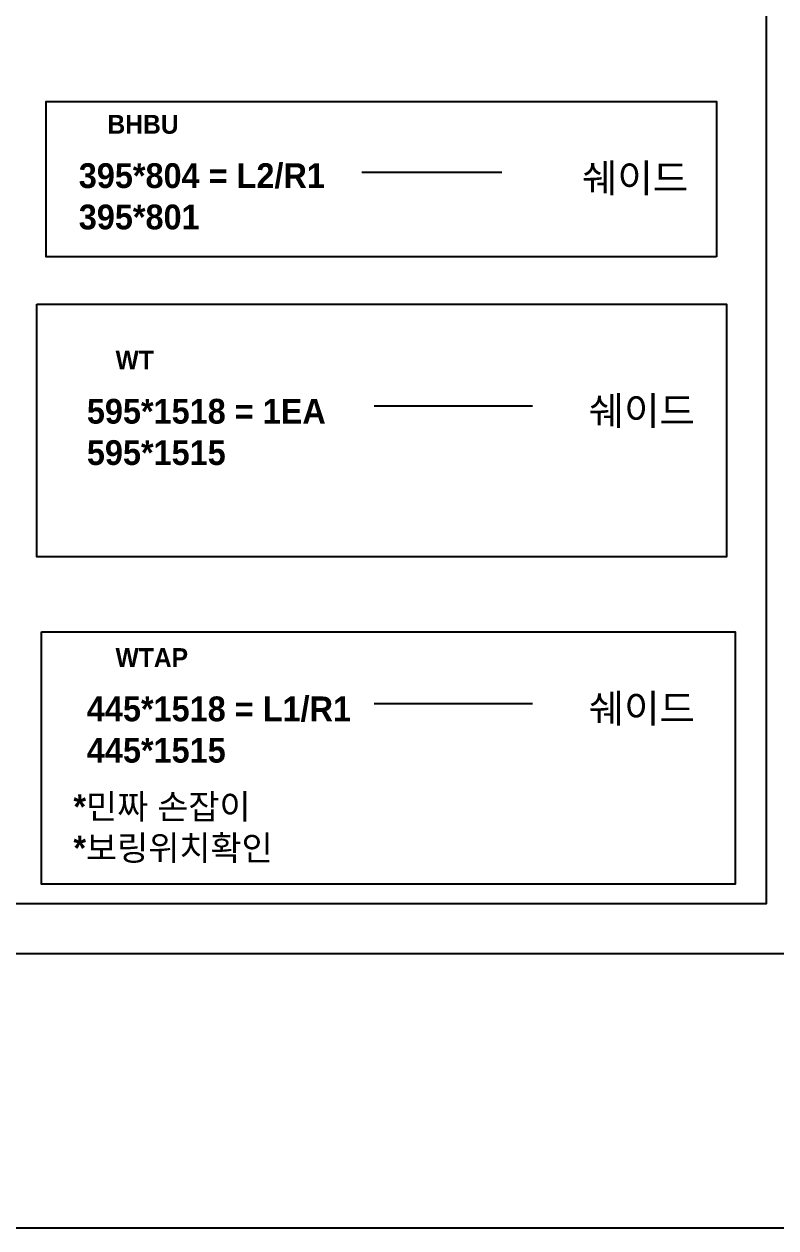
# Model space of a CAD drawing. Header units: millimetres. Extents: x -44117 to 256353, y -2095463 to 65325.
# Drawn here: x 116219 to 117430, y -873900 to -871963 of the extents above; entities that cross this region are included whole.
import ezdxf

# ---------------------------------------------------------------- set-up
doc = ezdxf.new("R2010")
doc.units = ezdxf.units.MM
doc.header["$LTSCALE"] = 10
doc.styles.add('MtX_Gulim', font='')
doc.styles.get('MtX_Gulim').set_extended_font_data('Gulim', bold=True)

msp = doc.modelspace()

# ---------------------------------------------------------------- linework, layer by layer
msp.add_line((116763.28809, -872200.98159), (116988.6144, -872200.98159))
msp.add_line((116763.28809, -872200.98159), (116988.6144, -872200.98159))
msp.add_line((116763.28809, -872200.98159), (116988.6144, -872200.98159))
msp.add_line((116763.28809, -872200.98159), (116988.6144, -872200.98159))
msp.add_line((116763.28809, -872200.98159), (116988.6144, -872200.98159))
msp.add_line((116763.28809, -872200.98159), (116988.6144, -872200.98159))
msp.add_line((116763.28809, -872200.98159), (116988.6144, -872200.98159))
msp.add_line((116763.28809, -872200.98159), (116988.6144, -872200.98159))
msp.add_line((116763.28809, -872200.98159), (116988.6144, -872200.98159))
msp.add_line((116763.28809, -872200.98159), (116988.6144, -872200.98159))
at = {"color": 1}
for p, q in [((104260.77588, -873900.25006), (196529.92274, -873900.25006)), ((104260.77588, -873900.25006), (196529.92274, -873900.25006)), ((106472.62401, -873900.25006), (198741.77087, -873900.25006)), ((106472.62401, -873900.25006), (198741.77087, -873900.25006))]:
    msp.add_line(p, q, dxfattribs=at)
for points in [[(115571.78214, -873458.39033), (117494.97153, -873458.39033), (117494.97153, -870738.45105), (115571.78214, -870738.45105)], [(115571.78214, -873458.39033), (117494.97153, -873458.39033), (117494.97153, -870738.45105), (115571.78214, -870738.45105)], [(115571.78214, -873458.39033), (117494.97153, -873458.39033), (117494.97153, -870738.45105), (115571.78214, -870738.45105)], [(115571.78214, -873458.39033), (117494.97153, -873458.39033), (117494.97153, -870738.45105), (115571.78214, -870738.45105)], [(115571.78214, -873458.39033), (117494.97153, -873458.39033), (117494.97153, -870738.45105), (115571.78214, -870738.45105)], [(115571.78214, -873458.39033), (117494.97153, -873458.39033), (117494.97153, -870738.45105), (115571.78214, -870738.45105)], [(115571.78214, -873458.39033), (117494.97153, -873458.39033), (117494.97153, -870738.45105), (115571.78214, -870738.45105)], [(115571.78214, -873458.39033), (117494.97153, -873458.39033), (117494.97153, -870738.45105), (115571.78214, -870738.45105)], [(115571.78214, -873458.39033), (117494.97153, -873458.39033), (117494.97153, -870738.45105), (115571.78214, -870738.45105)], [(115571.78214, -873458.39033), (117494.97153, -873458.39033), (117494.97153, -870738.45105), (115571.78214, -870738.45105)], [(117334.06761, -872337.34451), (116254.80485, -872337.34451), (116254.80485, -872087.08069), (117334.06761, -872087.08069)], [(117334.06761, -872337.34451), (116254.80485, -872337.34451), (116254.80485, -872087.08069), (117334.06761, -872087.08069)], [(117334.06761, -872337.34451), (116254.80485, -872337.34451), (116254.80485, -872087.08069), (117334.06761, -872087.08069)], [(117334.06761, -872337.34451), (116254.80485, -872337.34451), (116254.80485, -872087.08069), (117334.06761, -872087.08069)], [(117334.06761, -872337.34451), (116254.80485, -872337.34451), (116254.80485, -872087.08069), (117334.06761, -872087.08069)], [(117334.06761, -872337.34451), (116254.80485, -872337.34451), (116254.80485, -872087.08069), (117334.06761, -872087.08069)], [(117334.06761, -872337.34451), (116254.80485, -872337.34451), (116254.80485, -872087.08069), (117334.06761, -872087.08069)], [(117334.06761, -872337.34451), (116254.80485, -872337.34451), (116254.80485, -872087.08069), (117334.06761, -872087.08069)], [(117334.06761, -872337.34451), (116254.80485, -872337.34451), (116254.80485, -872087.08069), (117334.06761, -872087.08069)], [(117334.06761, -872337.34451), (116254.80485, -872337.34451), (116254.80485, -872087.08069), (117334.06761, -872087.08069)], [(116239.73359, -872413.16252), (117350.27933, -872413.16252), (117350.27933, -872819.84125), (116239.73359, -872819.84125)], [(116239.73359, -872413.16252), (117350.27933, -872413.16252), (117350.27933, -872819.84125), (116239.73359, -872819.84125)], [(116239.73359, -872413.16252), (117350.27933, -872413.16252), (117350.27933, -872819.84125), (116239.73359, -872819.84125)], [(116239.73359, -872413.16252), (117350.27933, -872413.16252), (117350.27933, -872819.84125), (116239.73359, -872819.84125)], [(116239.73359, -872413.16252), (117350.27933, -872413.16252), (117350.27933, -872819.84125), (116239.73359, -872819.84125)], [(116239.73359, -872413.16252), (117350.27933, -872413.16252), (117350.27933, -872819.84125), (116239.73359, -872819.84125)], [(116239.73359, -872413.16252), (117350.27933, -872413.16252), (117350.27933, -872819.84125), (116239.73359, -872819.84125)], [(116239.73359, -872413.16252), (117350.27933, -872413.16252), (117350.27933, -872819.84125), (116239.73359, -872819.84125)], [(116239.73359, -872413.16252), (117350.27933, -872413.16252), (117350.27933, -872819.84125), (116239.73359, -872819.84125)], [(116239.73359, -872413.16252), (117350.27933, -872413.16252), (117350.27933, -872819.84125), (116239.73359, -872819.84125)], [(116247.24177, -872940.6339), (117364.49101, -872940.6339), (117364.49101, -873347.03331), (116247.24177, -873347.03331)], [(116247.24177, -872940.6339), (117364.49101, -872940.6339), (117364.49101, -873347.03331), (116247.24177, -873347.03331)], [(116247.24177, -872940.6339), (117364.49101, -872940.6339), (117364.49101, -873347.03331), (116247.24177, -873347.03331)], [(116247.24177, -872940.6339), (117364.49101, -872940.6339), (117364.49101, -873347.03331), (116247.24177, -873347.03331)], [(116247.24177, -872940.6339), (117364.49101, -872940.6339), (117364.49101, -873347.03331), (116247.24177, -873347.03331)], [(116247.24177, -872940.6339), (117364.49101, -872940.6339), (117364.49101, -873347.03331), (116247.24177, -873347.03331)], [(116247.24177, -872940.6339), (117364.49101, -872940.6339), (117364.49101, -873347.03331), (116247.24177, -873347.03331)], [(116247.24177, -872940.6339), (117364.49101, -872940.6339), (117364.49101, -873347.03331), (116247.24177, -873347.03331)], [(116247.24177, -872940.6339), (117364.49101, -872940.6339), (117364.49101, -873347.03331), (116247.24177, -873347.03331)], [(116247.24177, -872940.6339), (117364.49101, -872940.6339), (117364.49101, -873347.03331), (116247.24177, -873347.03331)]]:
    msp.add_lwpolyline(points, close=True)
for points in [[(115651.91503, -871373.9847), (115651.91503, -873378.25744), (117414.83864, -873378.25744), (117414.83864, -871373.9847)], [(115651.91503, -871373.9847), (115651.91503, -873378.25744), (117414.83864, -873378.25744), (117414.83864, -871373.9847)], [(115651.91503, -871373.9847), (115651.91503, -873378.25744), (117414.83864, -873378.25744), (117414.83864, -871373.9847)], [(115651.91503, -871373.9847), (115651.91503, -873378.25744), (117414.83864, -873378.25744), (117414.83864, -871373.9847)], [(115651.91503, -871373.9847), (115651.91503, -873378.25744), (117414.83864, -873378.25744), (117414.83864, -871373.9847)], [(115651.91503, -871373.9847), (115651.91503, -873378.25744), (117414.83864, -873378.25744), (117414.83864, -871373.9847)], [(115651.91503, -871373.9847), (115651.91503, -873378.25744), (117414.83864, -873378.25744), (117414.83864, -871373.9847)], [(115651.91503, -871373.9847), (115651.91503, -873378.25744), (117414.83864, -873378.25744), (117414.83864, -871373.9847)], [(115651.91503, -871373.9847), (115651.91503, -873378.25744), (117414.83864, -873378.25744), (117414.83864, -871373.9847)], [(115651.91503, -871373.9847), (115651.91503, -873378.25744), (117414.83864, -873378.25744), (117414.83864, -871373.9847)], [(116782.98442, -872576.87538), (117037.71725, -872576.87538)], [(116782.98442, -872576.87538), (117037.71725, -872576.87538)], [(116782.98442, -872576.87538), (117037.71725, -872576.87538)], [(116782.98442, -872576.87538), (117037.71725, -872576.87538)], [(116782.98442, -872576.87538), (117037.71725, -872576.87538)], [(116782.98442, -872576.87538), (117037.71725, -872576.87538)], [(116782.98442, -872576.87538), (117037.71725, -872576.87538)], [(116782.98442, -872576.87538), (117037.71725, -872576.87538)], [(116782.98442, -872576.87538), (117037.71725, -872576.87538)], [(116782.98442, -872576.87538), (117037.71725, -872576.87538)], [(116782.98442, -873055.95185), (117037.71725, -873055.95185)], [(116782.98442, -873055.95185), (117037.71725, -873055.95185)], [(116782.98442, -873055.95185), (117037.71725, -873055.95185)], [(116782.98442, -873055.95185), (117037.71725, -873055.95185)], [(116782.98442, -873055.95185), (117037.71725, -873055.95185)], [(116782.98442, -873055.95185), (117037.71725, -873055.95185)], [(116782.98442, -873055.95185), (117037.71725, -873055.95185)], [(116782.98442, -873055.95185), (117037.71725, -873055.95185)], [(116782.98442, -873055.95185), (117037.71725, -873055.95185)], [(116782.98442, -873055.95185), (117037.71725, -873055.95185)]]:
    msp.add_lwpolyline(points)

# ---------------------------------------------------------------- texts
at = {"linetype": 'Continuous', "style": 'MtX_Gulim'}
for s, p in [('BHBU', (116353.41652, -872139.04272)), ('BHBU', (116353.41652, -872139.04272)), ('BHBU', (116353.41652, -872139.04272)), ('BHBU', (116353.41652, -872139.04272)), ('BHBU', (116353.41652, -872139.04272)), ('BHBU', (116353.41652, -872139.04272)), ('BHBU', (116353.41652, -872139.04272)), ('BHBU', (116353.41652, -872139.04272)), ('BHBU', (116353.41652, -872139.04272)), ('BHBU', (116353.41652, -872139.04272)), ('WT', (116366.45402, -872518.29762)), ('WT', (116366.45402, -872518.29762)), ('WT', (116366.45402, -872518.29762)), ('WT', (116366.45402, -872518.29762)), ('WT', (116366.45402, -872518.29762)), ('WT', (116366.45402, -872518.29762)), ('WT', (116366.45402, -872518.29762)), ('WT', (116366.45402, -872518.29762)), ('WT', (116366.45402, -872518.29762)), ('WT', (116366.45402, -872518.29762)), ('WTAP', (116366.45402, -872997.37409)), ('WTAP', (116366.45402, -872997.37409)), ('WTAP', (116366.45402, -872997.37409)), ('WTAP', (116366.45402, -872997.37409)), ('WTAP', (116366.45402, -872997.37409)), ('WTAP', (116366.45402, -872997.37409)), ('WTAP', (116366.45402, -872997.37409)), ('WTAP', (116366.45402, -872997.37409)), ('WTAP', (116366.45402, -872997.37409)), ('WTAP', (116366.45402, -872997.37409))]:
    msp.add_text(s, height=30.315933, dxfattribs=at).set_placement(p)
at = {"attachment_point": 1}
for s, width, gutter_width, heights, insert, char_height in [('{\\f굴림|b1|i0|c129|p50;395*804 = L2/R1\\P\\C1;395*801}', 12072.7918459, 155.2668, [-111.27454], (116307.2193, -872186.52332), 39.9257485), ('{\\f굴림|b1|i0|c129|p50;395*804 = L2/R1\\P\\C1;395*801}', 12072.7918459, 155.2668, [-111.27454], (116307.2193, -872186.52332), 39.9257485), ('{\\f굴림|b1|i0|c129|p50;395*804 = L2/R1\\P\\C1;395*801}', 12072.7918459, 155.2668, [-111.27454], (116307.2193, -872186.52332), 39.9257485), ('{\\f굴림|b1|i0|c129|p50;395*804 = L2/R1\\P\\C1;395*801}', 12072.7918459, 155.2668, [-111.27454], (116307.2193, -872186.52332), 39.9257485), ('{\\f굴림|b1|i0|c129|p50;395*804 = L2/R1\\P\\C1;395*801}', 12072.7918459, 155.2668, [-111.27454], (116307.2193, -872186.52332), 39.9257485), ('{\\f굴림|b1|i0|c129|p50;395*804 = L2/R1\\P\\C1;395*801}', 12072.7918459, 155.2668, [-111.27454], (116307.2193, -872186.52332), 39.9257485), ('{\\f굴림|b1|i0|c129|p50;395*804 = L2/R1\\P\\C1;395*801}', 12072.7918459, 155.2668, [-111.27454], (116307.2193, -872186.52332), 39.9257485), ('{\\f굴림|b1|i0|c129|p50;395*804 = L2/R1\\P\\C1;395*801}', 12072.7918459, 155.2668, [-111.27454], (116307.2193, -872186.52332), 39.9257485), ('{\\f굴림|b1|i0|c129|p50;395*804 = L2/R1\\P\\C1;395*801}', 12072.7918459, 155.2668, [-111.27454], (116307.2193, -872186.52332), 39.9257485), ('{\\f굴림|b1|i0|c129|p50;395*804 = L2/R1\\P\\C1;395*801}', 12072.7918459, 155.2668, [-111.27454], (116307.2193, -872186.52332), 39.9257485), ('{\\f굴림|b1|i0|c129|p50;쉐이드}', 13746.5878503, 176.7933, [-50.51237], (117117.60885, -872187.66441), 45.4611341), ('{\\f굴림|b1|i0|c129|p50;쉐이드}', 13746.5878503, 176.7933, [-50.51237], (117117.60885, -872187.66441), 45.4611341), ('{\\f굴림|b1|i0|c129|p50;쉐이드}', 13746.5878503, 176.7933, [-50.51237], (117117.60885, -872187.66441), 45.4611341), ('{\\f굴림|b1|i0|c129|p50;쉐이드}', 13746.5878503, 176.7933, [-50.51237], (117117.60885, -872187.66441), 45.4611341), ('{\\f굴림|b1|i0|c129|p50;쉐이드}', 13746.5878503, 176.7933, [-50.51237], (117117.60885, -872187.66441), 45.4611341), ('{\\f굴림|b1|i0|c129|p50;쉐이드}', 13746.5878503, 176.7933, [-50.51237], (117117.60885, -872187.66441), 45.4611341), ('{\\f굴림|b1|i0|c129|p50;쉐이드}', 13746.5878503, 176.7933, [-50.51237], (117117.60885, -872187.66441), 45.4611341), ('{\\f굴림|b1|i0|c129|p50;쉐이드}', 13746.5878503, 176.7933, [-50.51237], (117117.60885, -872187.66441), 45.4611341), ('{\\f굴림|b1|i0|c129|p50;쉐이드}', 13746.5878503, 176.7933, [-50.51237], (117117.60885, -872187.66441), 45.4611341), ('{\\f굴림|b1|i0|c129|p50;쉐이드}', 13746.5878503, 176.7933, [-50.51237], (117117.60885, -872187.66441), 45.4611341), ('{\\f굴림|b1|i0|c129|p50;쉐이드}', 13746.5878503, 176.7933, [-50.51237], (117128.41186, -872562.4503), 45.4611341), ('{\\f굴림|b1|i0|c129|p50;쉐이드}', 13746.5878503, 176.7933, [-50.51237], (117128.41186, -872562.4503), 45.4611341), ('{\\f굴림|b1|i0|c129|p50;쉐이드}', 13746.5878503, 176.7933, [-50.51237], (117128.41186, -872562.4503), 45.4611341), ('{\\f굴림|b1|i0|c129|p50;쉐이드}', 13746.5878503, 176.7933, [-50.51237], (117128.41186, -872562.4503), 45.4611341), ('{\\f굴림|b1|i0|c129|p50;쉐이드}', 13746.5878503, 176.7933, [-50.51237], (117128.41186, -872562.4503), 45.4611341), ('{\\f굴림|b1|i0|c129|p50;쉐이드}', 13746.5878503, 176.7933, [-50.51237], (117128.41186, -872562.4503), 45.4611341), ('{\\f굴림|b1|i0|c129|p50;쉐이드}', 13746.5878503, 176.7933, [-50.51237], (117128.41186, -872562.4503), 45.4611341), ('{\\f굴림|b1|i0|c129|p50;쉐이드}', 13746.5878503, 176.7933, [-50.51237], (117128.41186, -872562.4503), 45.4611341), ('{\\f굴림|b1|i0|c129|p50;쉐이드}', 13746.5878503, 176.7933, [-50.51237], (117128.41186, -872562.4503), 45.4611341), ('{\\f굴림|b1|i0|c129|p50;쉐이드}', 13746.5878503, 176.7933, [-50.51237], (117128.41186, -872562.4503), 45.4611341), ('{\\f굴림|b1|i0|c129|p50;595*1518 = 1EA\\P\\C1;595*1515', 12072.7918459, 155.2668, [-107.68333], (116320.2568, -872565.77822), 39.9257485), ('{\\f굴림|b1|i0|c129|p50;595*1518 = 1EA\\P\\C1;595*1515', 12072.7918459, 155.2668, [-107.68333], (116320.2568, -872565.77822), 39.9257485), ('{\\f굴림|b1|i0|c129|p50;595*1518 = 1EA\\P\\C1;595*1515', 12072.7918459, 155.2668, [-107.68333], (116320.2568, -872565.77822), 39.9257485), ('{\\f굴림|b1|i0|c129|p50;595*1518 = 1EA\\P\\C1;595*1515', 12072.7918459, 155.2668, [-107.68333], (116320.2568, -872565.77822), 39.9257485), ('{\\f굴림|b1|i0|c129|p50;595*1518 = 1EA\\P\\C1;595*1515', 12072.7918459, 155.2668, [-107.68333], (116320.2568, -872565.77822), 39.9257485), ('{\\f굴림|b1|i0|c129|p50;595*1518 = 1EA\\P\\C1;595*1515', 12072.7918459, 155.2668, [-107.68333], (116320.2568, -872565.77822), 39.9257485), ('{\\f굴림|b1|i0|c129|p50;595*1518 = 1EA\\P\\C1;595*1515', 12072.7918459, 155.2668, [-107.68333], (116320.2568, -872565.77822), 39.9257485), ('{\\f굴림|b1|i0|c129|p50;595*1518 = 1EA\\P\\C1;595*1515', 12072.7918459, 155.2668, [-107.68333], (116320.2568, -872565.77822), 39.9257485), ('{\\f굴림|b1|i0|c129|p50;595*1518 = 1EA\\P\\C1;595*1515', 12072.7918459, 155.2668, [-107.68333], (116320.2568, -872565.77822), 39.9257485), ('{\\f굴림|b1|i0|c129|p50;595*1518 = 1EA\\P\\C1;595*1515', 12072.7918459, 155.2668, [-107.68333], (116320.2568, -872565.77822), 39.9257485), ('{\\f굴림|b1|i0|c129|p50;445*1518 = L1/R1\\P\\C1;445*1515}', 12072.7918459, 155.2668, [-111.27454], (116320.2568, -873044.85469), 39.9257485), ('{\\f굴림|b1|i0|c129|p50;445*1518 = L1/R1\\P\\C1;445*1515}', 12072.7918459, 155.2668, [-111.27454], (116320.2568, -873044.85469), 39.9257485), ('{\\f굴림|b1|i0|c129|p50;445*1518 = L1/R1\\P\\C1;445*1515}', 12072.7918459, 155.2668, [-111.27454], (116320.2568, -873044.85469), 39.9257485), ('{\\f굴림|b1|i0|c129|p50;445*1518 = L1/R1\\P\\C1;445*1515}', 12072.7918459, 155.2668, [-111.27454], (116320.2568, -873044.85469), 39.9257485), ('{\\f굴림|b1|i0|c129|p50;445*1518 = L1/R1\\P\\C1;445*1515}', 12072.7918459, 155.2668, [-111.27454], (116320.2568, -873044.85469), 39.9257485), ('{\\f굴림|b1|i0|c129|p50;445*1518 = L1/R1\\P\\C1;445*1515}', 12072.7918459, 155.2668, [-111.27454], (116320.2568, -873044.85469), 39.9257485), ('{\\f굴림|b1|i0|c129|p50;445*1518 = L1/R1\\P\\C1;445*1515}', 12072.7918459, 155.2668, [-111.27454], (116320.2568, -873044.85469), 39.9257485), ('{\\f굴림|b1|i0|c129|p50;445*1518 = L1/R1\\P\\C1;445*1515}', 12072.7918459, 155.2668, [-111.27454], (116320.2568, -873044.85469), 39.9257485), ('{\\f굴림|b1|i0|c129|p50;445*1518 = L1/R1\\P\\C1;445*1515}', 12072.7918459, 155.2668, [-111.27454], (116320.2568, -873044.85469), 39.9257485), ('{\\f굴림|b1|i0|c129|p50;445*1518 = L1/R1\\P\\C1;445*1515}', 12072.7918459, 155.2668, [-111.27454], (116320.2568, -873044.85469), 39.9257485), ('{\\f굴림|b1|i0|c129|p50;쉐이드}', 13746.5878503, 176.7933, [-50.51237], (117128.41186, -873041.52678), 45.4611341), ('{\\f굴림|b1|i0|c129|p50;쉐이드}', 13746.5878503, 176.7933, [-50.51237], (117128.41186, -873041.52678), 45.4611341), ('{\\f굴림|b1|i0|c129|p50;쉐이드}', 13746.5878503, 176.7933, [-50.51237], (117128.41186, -873041.52678), 45.4611341), ('{\\f굴림|b1|i0|c129|p50;쉐이드}', 13746.5878503, 176.7933, [-50.51237], (117128.41186, -873041.52678), 45.4611341), ('{\\f굴림|b1|i0|c129|p50;쉐이드}', 13746.5878503, 176.7933, [-50.51237], (117128.41186, -873041.52678), 45.4611341), ('{\\f굴림|b1|i0|c129|p50;쉐이드}', 13746.5878503, 176.7933, [-50.51237], (117128.41186, -873041.52678), 45.4611341), ('{\\f굴림|b1|i0|c129|p50;쉐이드}', 13746.5878503, 176.7933, [-50.51237], (117128.41186, -873041.52678), 45.4611341), ('{\\f굴림|b1|i0|c129|p50;쉐이드}', 13746.5878503, 176.7933, [-50.51237], (117128.41186, -873041.52678), 45.4611341), ('{\\f굴림|b1|i0|c129|p50;쉐이드}', 13746.5878503, 176.7933, [-50.51237], (117128.41186, -873041.52678), 45.4611341), ('{\\f굴림|b1|i0|c129|p50;쉐이드}', 13746.5878503, 176.7933, [-50.51237], (117128.41186, -873041.52678), 45.4611341)]:
    msp.add_mtext_dynamic_manual_height_columns(s, width=width, gutter_width=gutter_width, heights=heights, dxfattribs=dict(at, insert=insert, char_height=char_height))
at = {"color": 1, "insert": (116298.56541, -873202.15401), "char_height": 39.9257485, "attachment_point": 1}
msp.add_mtext_dynamic_manual_height_columns('{\\f굴림|b1|i0|c129|p50;*민짜 손잡이\\P*보링위치확인}', width=12072.7918459, gutter_width=155.2668, heights=[-112.80608], dxfattribs=at)
msp.add_mtext_dynamic_manual_height_columns('{\\f굴림|b1|i0|c129|p50;*민짜 손잡이\\P*보링위치확인}', width=12072.7918459, gutter_width=155.2668, heights=[-112.80608], dxfattribs=at)
msp.add_mtext_dynamic_manual_height_columns('{\\f굴림|b1|i0|c129|p50;*민짜 손잡이\\P*보링위치확인}', width=12072.7918459, gutter_width=155.2668, heights=[-112.80608], dxfattribs=at)
msp.add_mtext_dynamic_manual_height_columns('{\\f굴림|b1|i0|c129|p50;*민짜 손잡이\\P*보링위치확인}', width=12072.7918459, gutter_width=155.2668, heights=[-112.80608], dxfattribs=at)
msp.add_mtext_dynamic_manual_height_columns('{\\f굴림|b1|i0|c129|p50;*민짜 손잡이\\P*보링위치확인}', width=12072.7918459, gutter_width=155.2668, heights=[-112.80608], dxfattribs=at)

doc.saveas('drawing.dxf')
